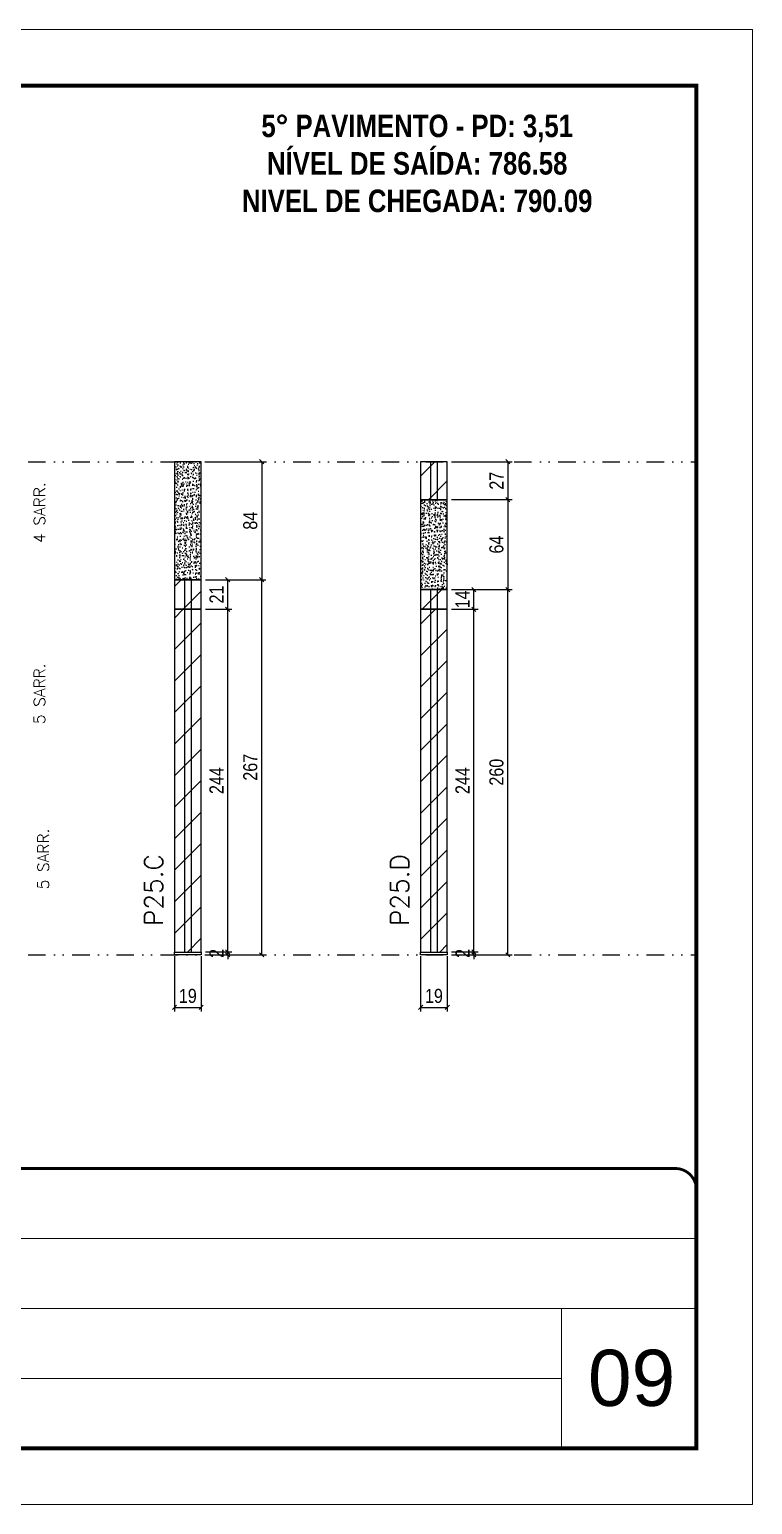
# Model space of a CAD drawing. Extents: x 28748 to 35002, y 14885 to 43501.
# Drawn here: x 29719 to 30233, y 40154 to 41204 of the extents above; entities that cross this region are included whole.
import ezdxf

# ---------------------------------------------------------------- set-up
doc = ezdxf.new("R2010")
doc.units = 0
for name, pattern in [('CONTINUO', [0]), ('DASHED', [0.75, 0.5, -0.25]), ('DIVIDE2', [0.625, 0.25, -0.125, 0, -0.125, 0, -0.125])]:
    doc.linetypes.add(name, pattern=pattern)
for name, color, linetype, lineweight in [('CARIMBO', 255, 'Continuous', 9), ('Folhas', 255, 'Continuous', 9), ('Hachura', 251, 'Continuous', 9), ('SARRAFO DE PRESSAO', 251, 'DASHED', 9), ('Texto Seção', 7, 'Continuous', 15)]:
    doc.layers.add(name, color=color, linetype=linetype, lineweight=lineweight)
for name, color, linetype in [('COTA', 241, 'Continuous'), ('NOMENCLATURA', 7, 'Continuous'), ('Nível', 160, 'Continuous'), ('Painéis', 200, 'Continuous'), ('SARR_2.2x7', 40, 'Continuous')]:
    doc.layers.add(name, color=color, linetype=linetype)
doc.styles.add('ARIAL', font='arial.ttf')
doc.styles.add('COTA TECNICA', font='techl___.ttf', dxfattribs={"height": 10})
doc.styles.add('COTA TECNICA-50', font='techl___.ttf', dxfattribs={"height": 10})
doc.styles.add('REGUA-120', font='ROMANS.shx', dxfattribs={"height": 15})
doc.styles.add('ROMANC', font='techb___.ttf', dxfattribs={"height": 2.5})
doc.styles.add('ROMANS', font='romans.shx')
doc.dimstyles.new('COTA PAINEL-50', dxfattribs={"dimtxt": 10, "dimasz": 3, "dimexe": 3, "dimexo": 3, "dimgap": 3, "dimtad": 1, "dimdec": 1, "dimzin": 12, "dimdsep": 46, "dimtxsty": 'COTA TECNICA-50', "dimblk1": 'OBLIQUE', "dimblk2": 'OBLIQUE', "dimsah": 1, "dimcen": 0.9, "dimclrd": 4, "dimclre": 4, "dimclrt": 240, "dimadec": 1, "dimazin": 3, "dimtfac": 1, "dimtdec": 1, "dimtmove": 0, "dimatfit": 3, "dimfxl": 1, "dimtolj": 1, "dimtzin": 12, "dimarcsym": 0})
doc.dimstyles.new('PAINEL', dxfattribs={"dimtxt": 10, "dimasz": 3, "dimexe": 3, "dimexo": 3, "dimgap": 3, "dimtad": 1, "dimdec": 1, "dimzin": 12, "dimdsep": 46, "dimtxsty": 'COTA TECNICA', "dimblk1": 'OBLIQUE', "dimblk2": 'OBLIQUE', "dimsah": 1, "dimcen": 0.9, "dimclrd": 4, "dimclre": 4, "dimclrt": 240, "dimadec": 1, "dimazin": 3, "dimtfac": 1, "dimtdec": 1, "dimtmove": 0, "dimatfit": 3, "dimfxl": 1, "dimtolj": 1, "dimtzin": 12, "dimarcsym": 0})
pattern_1 = [(45, (-100272.658, 8260.539), (-11.2253202, 11.2253202), [])]

# ---------------------------------------------------------------- blocks, each defined once
blk = doc.blocks.new('9999999999')
at = {"color": 30, "linetype": 'CONTINUO'}
for p, q in [((98564.6, 34379.6), (99584, 34379.6)), ((98564.6, 34329.8), (99488, 34329.8)), ((99584, 34329.8), (99488, 34329.8)), ((99488, 34329.8), (99488, 34230.2)), ((98564.6, 34280), (99488, 34280))]:
    blk.add_line(p, q, dxfattribs=at)
at = {"color": 30, "linetype": 'CONTINUO', "const_width": 2}
blk.add_lwpolyline([(99584, 34230.2), (99584, 34414.4, 0.414214), (99569, 34429.4), (98229, 34429.4, 0.414214), (98214, 34414.4), (98214, 34245.2, 0.414214), (98229, 34230.2), (99584, 34230.2)], format="xyb", dxfattribs=at)
at = {"layer": 'Folhas'}
blk.add_lwpolyline([(98139, 34190.2), (99624, 34190.2), (99624, 35240.2), (98139, 35240.2)], close=True, dxfattribs=at)
at = {"layer": 'Folhas', "color": 30, "const_width": 3}
blk.add_lwpolyline([(98214, 34230.2), (99584, 34230.2), (99584, 35200.2), (98214, 35200.2)], close=True, dxfattribs=at)
blk = doc.blocks.new('_Oblique')
at = {"color": 0, "linetype": 'ByBlock', "lineweight": -2}
blk.add_line((-0.5, -0.5), (0.5, 0.5), dxfattribs=at)
blk = doc.blocks.new('*D237')
at = {"layer": 'COTA', "color": 4, "lineweight": -2, "transparency": 16777216}
for p, q in [((29997.1, 40543.9), (29997.1, 40504.5)), ((30016.1, 40543.9), (30016.1, 40504.5)), ((29997.1, 40507.5), (30016.1, 40507.5))]:
    blk.add_line(p, q, dxfattribs=at)
at = {"layer": 'Defpoints', "color": 0, "transparency": 16777216}
for p in [(29997.1, 40546.9), (30016.1, 40546.9), (30016.1, 40507.5)]:
    blk.add_point(p, dxfattribs=at)
at = {"layer": 'COTA', "color": 4, "lineweight": -2, "transparency": 16777216, "xscale": 3, "yscale": 3, "zscale": 3, "rotation": 180}
blk.add_blockref('_Oblique', (29997.1, 40507.5), dxfattribs=at)
at = {"layer": 'COTA', "color": 4, "lineweight": -2, "transparency": 16777216, "xscale": 3, "yscale": 3, "zscale": 3}
blk.add_blockref('_Oblique', (30016.1, 40507.5), dxfattribs=at)
at = {"layer": 'COTA', "color": 240, "transparency": 16777216, "insert": (30006.6, 40515.6), "char_height": 10, "attachment_point": 5, "style": 'COTA TECNICA'}
blk.add_mtext('\\A1;19', dxfattribs=at)
blk = doc.blocks.new('*D238')
at = {"layer": 'COTA', "color": 4, "lineweight": -2, "transparency": 16777216}
for p, q in [((30019.1, 40804.9), (30062.2, 40804.9)), ((30059.2, 40544.9), (30059.2, 40804.9)), ((30019.1, 40544.9), (30062.2, 40544.9))]:
    blk.add_line(p, q, dxfattribs=at)
at = {"layer": 'Defpoints', "color": 0, "transparency": 16777216}
for p in [(30016.1, 40804.9), (30059.2, 40804.9), (30016.1, 40544.9)]:
    blk.add_point(p, dxfattribs=at)
at = {"layer": 'COTA', "color": 4, "lineweight": -2, "transparency": 16777216, "xscale": 3, "yscale": 3, "zscale": 3}
for p, rotation in [((30059.2, 40804.9), 90), ((30059.2, 40544.9), 270)]:
    blk.add_blockref('_Oblique', p, dxfattribs=dict(at, rotation=rotation))
at = {"layer": 'COTA', "color": 240, "transparency": 16777216, "insert": (30051.1, 40674.9), "char_height": 10, "attachment_point": 5, "rotation": 90, "style": 'COTA TECNICA'}
blk.add_mtext('\\A1;260', dxfattribs=at)
blk = doc.blocks.new('*D239')
at = {"layer": 'COTA', "color": 4, "lineweight": -2, "transparency": 16777216}
for p, q in [((30019.1, 40546.9), (30038, 40546.9)), ((30019.1, 40544.9), (30038, 40544.9)), ((30035, 40546.9), (30035, 40549.9)), ((30035, 40544.9), (30035, 40546.9)), ((30035, 40544.9), (30035, 40541.9))]:
    blk.add_line(p, q, dxfattribs=at)
at = {"layer": 'Defpoints', "color": 0, "transparency": 16777216}
for p in [(30016.1, 40546.9), (30016.1, 40544.9), (30035, 40546.9)]:
    blk.add_point(p, dxfattribs=at)
at = {"layer": 'COTA', "color": 4, "lineweight": -2, "transparency": 16777216, "xscale": 3, "yscale": 3, "zscale": 3}
for p, rotation in [((30035, 40546.9), 270), ((30035, 40544.9), 90)]:
    blk.add_blockref('_Oblique', p, dxfattribs=dict(at, rotation=rotation))
at = {"layer": 'COTA', "color": 240, "transparency": 16777216, "insert": (30027, 40545.9), "char_height": 10, "attachment_point": 5, "rotation": 90, "style": 'COTA TECNICA-50'}
blk.add_mtext('\\A1;2', dxfattribs=at)
blk = doc.blocks.new('*D1502')
at = {"layer": 'COTA', "color": 4, "linetype": 'ByBlock', "lineweight": -2, "transparency": 16777216}
for p, q in [((30019.1, 40868.9), (30062.2, 40868.9)), ((30059.2, 40868.9), (30059.2, 40804.9)), ((30019.1, 40804.9), (30062.2, 40804.9))]:
    blk.add_line(p, q, dxfattribs=at)
at = {"layer": 'Defpoints', "color": 0, "linetype": 'ByBlock', "transparency": 16777216}
for p in [(30016.1, 40868.9), (30016.1, 40804.9), (30059.2, 40804.9)]:
    blk.add_point(p, dxfattribs=at)
at = {"layer": 'COTA', "color": 4, "linetype": 'ByBlock', "lineweight": -2, "transparency": 16777216, "xscale": 3, "yscale": 3, "zscale": 3}
for p, rotation in [((30059.2, 40868.9), 90), ((30059.2, 40804.9), 270)]:
    blk.add_blockref('_Oblique', p, dxfattribs=dict(at, rotation=rotation))
at = {"layer": 'COTA', "color": 240, "linetype": 'ByBlock', "transparency": 16777216, "insert": (30051.1, 40836.9), "char_height": 10, "attachment_point": 5, "rotation": 90, "style": 'COTA TECNICA'}
blk.add_mtext('\\A1;64', dxfattribs=at)
blk = doc.blocks.new('*D1503')
at = {"layer": 'COTA', "color": 4, "linetype": 'ByBlock', "lineweight": -2, "transparency": 16777216}
for p, q in [((30019.1, 40790.9), (30038, 40790.9)), ((30035, 40546.9), (30035, 40790.9)), ((30019.1, 40546.9), (30038, 40546.9))]:
    blk.add_line(p, q, dxfattribs=at)
at = {"layer": 'Defpoints', "color": 0, "linetype": 'ByBlock', "transparency": 16777216}
for p in [(30016.1, 40790.9), (30035, 40790.9), (30016.1, 40546.9)]:
    blk.add_point(p, dxfattribs=at)
at = {"layer": 'COTA', "color": 4, "linetype": 'ByBlock', "lineweight": -2, "transparency": 16777216, "xscale": 3, "yscale": 3, "zscale": 3}
for p, rotation in [((30035, 40790.9), 90), ((30035, 40546.9), 270)]:
    blk.add_blockref('_Oblique', p, dxfattribs=dict(at, rotation=rotation))
at = {"layer": 'COTA', "color": 240, "linetype": 'ByBlock', "transparency": 16777216, "insert": (30026.9, 40668.9), "char_height": 10, "attachment_point": 5, "rotation": 90, "style": 'COTA TECNICA'}
blk.add_mtext('\\A1;244', dxfattribs=at)
blk = doc.blocks.new('*D240')
at = {"layer": 'COTA', "color": 4, "linetype": 'ByBlock', "lineweight": -2, "transparency": 16777216}
for p, q in [((30019.1, 40804.9), (30038, 40804.9)), ((30035, 40790.9), (30035, 40804.9)), ((30019.1, 40790.9), (30038, 40790.9))]:
    blk.add_line(p, q, dxfattribs=at)
at = {"layer": 'Defpoints', "color": 0, "linetype": 'ByBlock', "transparency": 16777216}
for p in [(30016.1, 40804.9), (30035, 40804.9), (30016.1, 40790.9)]:
    blk.add_point(p, dxfattribs=at)
at = {"layer": 'COTA', "color": 4, "linetype": 'ByBlock', "lineweight": -2, "transparency": 16777216, "xscale": 3, "yscale": 3, "zscale": 3}
for p, rotation in [((30035, 40804.9), 90), ((30035, 40790.9), 270)]:
    blk.add_blockref('_Oblique', p, dxfattribs=dict(at, rotation=rotation))
at = {"layer": 'COTA', "color": 240, "linetype": 'ByBlock', "transparency": 16777216, "insert": (30026.9, 40797.9), "char_height": 10, "attachment_point": 5, "rotation": 90, "style": 'COTA TECNICA'}
blk.add_mtext('\\A1;14', dxfattribs=at)
blk = doc.blocks.new('*D1396')
at = {"layer": 'COTA', "color": 4, "lineweight": -2, "transparency": 16777216}
for p, q in [((29821.9, 40543.9), (29821.9, 40504.5)), ((29840.9, 40543.9), (29840.9, 40504.5)), ((29821.9, 40507.5), (29840.9, 40507.5))]:
    blk.add_line(p, q, dxfattribs=at)
at = {"layer": 'Defpoints', "color": 0, "transparency": 16777216}
for p in [(29821.9, 40546.9), (29840.9, 40546.9), (29840.9, 40507.5)]:
    blk.add_point(p, dxfattribs=at)
at = {"layer": 'COTA', "color": 4, "lineweight": -2, "transparency": 16777216, "xscale": 3, "yscale": 3, "zscale": 3, "rotation": 180}
blk.add_blockref('_Oblique', (29821.9, 40507.5), dxfattribs=at)
at = {"layer": 'COTA', "color": 4, "lineweight": -2, "transparency": 16777216, "xscale": 3, "yscale": 3, "zscale": 3}
blk.add_blockref('_Oblique', (29840.9, 40507.5), dxfattribs=at)
at = {"layer": 'COTA', "color": 240, "transparency": 16777216, "insert": (29831.4, 40515.6), "char_height": 10, "attachment_point": 5, "style": 'COTA TECNICA'}
blk.add_mtext('\\A1;19', dxfattribs=at)
blk = doc.blocks.new('*D1397')
at = {"layer": 'COTA', "color": 4, "lineweight": -2, "transparency": 16777216}
for p, q in [((29843.9, 40811.9), (29887, 40811.9)), ((29884, 40544.9), (29884, 40811.9)), ((29843.9, 40544.9), (29887, 40544.9))]:
    blk.add_line(p, q, dxfattribs=at)
at = {"layer": 'Defpoints', "color": 0, "transparency": 16777216}
for p in [(29840.9, 40811.9), (29884, 40811.9), (29840.9, 40544.9)]:
    blk.add_point(p, dxfattribs=at)
at = {"layer": 'COTA', "color": 4, "lineweight": -2, "transparency": 16777216, "xscale": 3, "yscale": 3, "zscale": 3}
for p, rotation in [((29884, 40811.9), 90), ((29884, 40544.9), 270)]:
    blk.add_blockref('_Oblique', p, dxfattribs=dict(at, rotation=rotation))
at = {"layer": 'COTA', "color": 240, "transparency": 16777216, "insert": (29875.9, 40678.4), "char_height": 10, "attachment_point": 5, "rotation": 90, "style": 'COTA TECNICA'}
blk.add_mtext('\\A1;267', dxfattribs=at)
blk = doc.blocks.new('*D1398')
at = {"layer": 'COTA', "color": 4, "lineweight": -2, "transparency": 16777216}
for p, q in [((29843.9, 40546.9), (29862.8, 40546.9)), ((29843.9, 40544.9), (29862.8, 40544.9)), ((29859.8, 40546.9), (29859.8, 40549.9)), ((29859.8, 40544.9), (29859.8, 40546.9)), ((29859.8, 40544.9), (29859.8, 40541.9))]:
    blk.add_line(p, q, dxfattribs=at)
at = {"layer": 'Defpoints', "color": 0, "transparency": 16777216}
for p in [(29840.9, 40546.9), (29840.9, 40544.9), (29859.8, 40546.9)]:
    blk.add_point(p, dxfattribs=at)
at = {"layer": 'COTA', "color": 4, "lineweight": -2, "transparency": 16777216, "xscale": 3, "yscale": 3, "zscale": 3}
for p, rotation in [((29859.8, 40546.9), 270), ((29859.8, 40544.9), 90)]:
    blk.add_blockref('_Oblique', p, dxfattribs=dict(at, rotation=rotation))
at = {"layer": 'COTA', "color": 240, "transparency": 16777216, "insert": (29851.8, 40545.9), "char_height": 10, "attachment_point": 5, "rotation": 90, "style": 'COTA TECNICA-50'}
blk.add_mtext('\\A1;2', dxfattribs=at)
blk = doc.blocks.new('*D2146')
at = {"layer": 'COTA', "color": 4, "linetype": 'ByBlock', "lineweight": -2, "transparency": 16777216}
for p, q in [((29843.9, 40895.9), (29887, 40895.9)), ((29884, 40895.9), (29884, 40811.9)), ((29843.9, 40811.9), (29887, 40811.9))]:
    blk.add_line(p, q, dxfattribs=at)
at = {"layer": 'Defpoints', "color": 0, "linetype": 'ByBlock', "transparency": 16777216}
for p in [(29840.9, 40895.9), (29840.9, 40811.9), (29884, 40811.9)]:
    blk.add_point(p, dxfattribs=at)
at = {"layer": 'COTA', "color": 4, "linetype": 'ByBlock', "lineweight": -2, "transparency": 16777216, "xscale": 3, "yscale": 3, "zscale": 3}
for p, rotation in [((29884, 40895.9), 90), ((29884, 40811.9), 270)]:
    blk.add_blockref('_Oblique', p, dxfattribs=dict(at, rotation=rotation))
at = {"layer": 'COTA', "color": 240, "linetype": 'ByBlock', "transparency": 16777216, "insert": (29875.9, 40853.9), "char_height": 10, "attachment_point": 5, "rotation": 90, "style": 'COTA TECNICA'}
blk.add_mtext('\\A1;84', dxfattribs=at)
blk = doc.blocks.new('*D2147')
at = {"layer": 'COTA', "color": 4, "linetype": 'ByBlock', "lineweight": -2, "transparency": 16777216}
for p, q in [((29843.9, 40790.9), (29862.8, 40790.9)), ((29859.8, 40546.9), (29859.8, 40790.9)), ((29843.9, 40546.9), (29862.8, 40546.9))]:
    blk.add_line(p, q, dxfattribs=at)
at = {"layer": 'Defpoints', "color": 0, "linetype": 'ByBlock', "transparency": 16777216}
for p in [(29840.9, 40790.9), (29859.8, 40790.9), (29840.9, 40546.9)]:
    blk.add_point(p, dxfattribs=at)
at = {"layer": 'COTA', "color": 4, "linetype": 'ByBlock', "lineweight": -2, "transparency": 16777216, "xscale": 3, "yscale": 3, "zscale": 3}
for p, rotation in [((29859.8, 40790.9), 90), ((29859.8, 40546.9), 270)]:
    blk.add_blockref('_Oblique', p, dxfattribs=dict(at, rotation=rotation))
at = {"layer": 'COTA', "color": 240, "linetype": 'ByBlock', "transparency": 16777216, "insert": (29851.8, 40668.9), "char_height": 10, "attachment_point": 5, "rotation": 90, "style": 'COTA TECNICA'}
blk.add_mtext('\\A1;244', dxfattribs=at)
blk = doc.blocks.new('*D1399')
at = {"layer": 'COTA', "color": 4, "linetype": 'ByBlock', "lineweight": -2, "transparency": 16777216}
for p, q in [((29843.9, 40811.9), (29862.8, 40811.9)), ((29859.8, 40790.9), (29859.8, 40811.9)), ((29843.9, 40790.9), (29862.8, 40790.9))]:
    blk.add_line(p, q, dxfattribs=at)
at = {"layer": 'Defpoints', "color": 0, "linetype": 'ByBlock', "transparency": 16777216}
for p in [(29840.9, 40811.9), (29859.8, 40811.9), (29840.9, 40790.9)]:
    blk.add_point(p, dxfattribs=at)
at = {"layer": 'COTA', "color": 4, "linetype": 'ByBlock', "lineweight": -2, "transparency": 16777216, "xscale": 3, "yscale": 3, "zscale": 3}
for p, rotation in [((29859.8, 40811.9), 90), ((29859.8, 40790.9), 270)]:
    blk.add_blockref('_Oblique', p, dxfattribs=dict(at, rotation=rotation))
at = {"layer": 'COTA', "color": 240, "linetype": 'ByBlock', "transparency": 16777216, "insert": (29851.8, 40801.4), "char_height": 10, "attachment_point": 5, "rotation": 90, "style": 'COTA TECNICA'}
blk.add_mtext('\\A1;21', dxfattribs=at)
blk = doc.blocks.new('*D2383')
at = {"layer": 'COTA', "color": 4, "lineweight": -2, "transparency": 16777216}
for p, q in [((30019.1, 40895.9), (30062.2, 40895.9)), ((30059.2, 40895.9), (30059.2, 40868.9)), ((30019.1, 40868.9), (30062.2, 40868.9))]:
    blk.add_line(p, q, dxfattribs=at)
at = {"layer": 'Defpoints', "color": 0, "transparency": 16777216}
for p in [(30016.1, 40895.9), (30016.1, 40868.9), (30059.2, 40868.9)]:
    blk.add_point(p, dxfattribs=at)
at = {"layer": 'COTA', "color": 4, "lineweight": -2, "transparency": 16777216, "xscale": 3, "yscale": 3, "zscale": 3}
for p, rotation in [((30059.2, 40895.9), 90), ((30059.2, 40868.9), 270)]:
    blk.add_blockref('_Oblique', p, dxfattribs=dict(at, rotation=rotation))
at = {"layer": 'COTA', "color": 240, "transparency": 16777216, "insert": (30051.1, 40882.4), "char_height": 10, "attachment_point": 5, "rotation": 90, "style": 'COTA TECNICA'}
blk.add_mtext('\\A1;27', dxfattribs=at)

msp = doc.modelspace()

# ---------------------------------------------------------------- hatches: boundary and pattern name
at = {"layer": 'COTA', "linetype": 'ByBlock'}
h = msp.add_hatch(dxfattribs=at)
h.set_pattern_fill('AR-CONC', color=256, scale=0.03)
h.set_pattern_definition([(50, (-101905.1657, 11689.4645), (5.46554007, -0.47817257), [0.5715, -6.2865]), (355, (-101905.1657, 11689.4645), (-1.05730264, 5.73170536), [0.4572, -5.02921753]), (100.4514447, (-101904.71, 11689.4247), (4.40823741, 5.25353256), [0.48570026, -5.34270734]), (46.1842, (-101905.166, 11690.9885), (8.13237123, -1.26126984), [0.85725, -9.42975]), (96.6355576, (-101904.488, 11690.8834), (7.122124, 7.42278374), [0.7285507, -8.01406824]), (351.184151, (-101905.166, 11690.9885), (7.122124, 7.42278374), [0.685799, -7.54379196]), (21, (-101904.4037, 11690.6075), (4.54843174, -3.06795595), [0.5715, -6.2865]), (326, (-101904.4037, 11690.6075), (1.85406085, 5.52563898), [0.4572, -5.0292]), (71.451445, (-101904.0247, 11690.352), (6.40249258, 2.45768307), [0.48570026, -5.34269813]), (37.5, (-101905.1657, 11689.4645), (0.092658098, 2.536651166), [0, -4.96824, 0, -5.1054, 0, -5.04825]), (7.5, (-101905.1657, 11689.4645), (2.004589875, 3.005417245), [0, -2.91084, 0, -4.85394, 0, -1.92405]), (327.5, (-101906.865, 11689.4645), (4.067717855, -0.17186232), [0, -1.905, 0, -5.9436, 0, -7.8867]), (317.5, (-101907.627, 11689.4645), (4.44387544, 0.76279473), [0, -2.4765, 0, -3.94716, 0, -5.6007])])
h.paths.add_polyline_path([(29821.94, 40811.88), (29840.94, 40811.88), (29840.94, 40895.88), (29821.94, 40895.88)])
h = msp.add_hatch(dxfattribs=at)
h.set_pattern_fill('AR-CONC', color=256, scale=0.03)
h.set_pattern_definition([(50, (-101752.993, 11653.4645), (5.46554007, -0.47817257), [0.5715, -6.2865]), (355, (-101752.993, 11653.4645), (-1.05730264, 5.73170536), [0.4572, -5.02921753]), (100.4514447, (-101752.5376, 11653.4247), (4.40823741, 5.25353256), [0.48570026, -5.34270734]), (46.1842, (-101752.993, 11654.9885), (8.13237123, -1.26126984), [0.85725, -9.42975]), (96.6355576, (-101752.315, 11654.8834), (7.122124, 7.42278374), [0.7285507, -8.01406824]), (351.184151, (-101752.993, 11654.9885), (7.122124, 7.42278374), [0.685799, -7.54379196]), (21, (-101752.231, 11654.6075), (4.54843174, -3.06795595), [0.5715, -6.2865]), (326, (-101752.231, 11654.6075), (1.85406085, 5.52563898), [0.4572, -5.0292]), (71.451445, (-101751.852, 11654.352), (6.40249258, 2.45768307), [0.48570026, -5.34269813]), (37.5, (-101752.993, 11653.4645), (0.092658098, 2.536651166), [0, -4.96824, 0, -5.1054, 0, -5.04825]), (7.5, (-101752.993, 11653.4645), (2.004589875, 3.005417245), [0, -2.91084, 0, -4.85394, 0, -1.92405]), (327.5, (-101754.6923, 11653.4645), (4.067717855, -0.17186232), [0, -1.905, 0, -5.9436, 0, -7.8867]), (317.5, (-101755.4543, 11653.4645), (4.44387544, 0.76279473), [0, -2.4765, 0, -3.94716, 0, -5.6007])])
h.paths.add_polyline_path([(29997.11, 40804.88), (30016.11, 40804.88), (30016.11, 40868.88), (29997.11, 40868.88)])
at = {"layer": 'Hachura'}
h = msp.add_hatch(dxfattribs=at)
h.set_pattern_fill('ANSI31', color=256, scale=5)
h.paths.add_polyline_path([(30016.11, 40895.88), (29997.11, 40895.88), (29997.11, 40868.88), (30016.11, 40868.88)])
at = {"layer": 'Hachura', "linetype": 'ByBlock'}
h = msp.add_hatch(dxfattribs=at)
h.set_pattern_fill('ANSI31', color=256, scale=5)
h.set_pattern_definition(pattern_1)
h.paths.add_polyline_path([(29821.94, 40811.88), (29821.94, 40790.88), (29840.94, 40790.88), (29840.94, 40811.88)])
h = msp.add_hatch(dxfattribs=at)
h.set_pattern_fill('ANSI31', color=256, scale=5)
h.set_pattern_definition([(45, (-100272.658, 8247.539), (-11.2253202, 11.2253202), [])])
h.paths.add_polyline_path([(30016.11, 40804.88), (29997.11, 40804.88), (29997.11, 40790.88), (30016.11, 40790.88)])
h = msp.add_hatch(dxfattribs=at)
h.set_pattern_fill('ANSI31', color=256, scale=5)
h.set_pattern_definition(pattern_1)
h.paths.add_polyline_path([(29840.94, 40790.88), (29821.94, 40790.88), (29821.94, 40546.88), (29840.94, 40546.88)])
h = msp.add_hatch(dxfattribs=at)
h.set_pattern_fill('ANSI31', color=256, scale=5)
h.set_pattern_definition(pattern_1)
h.paths.add_polyline_path([(30016.11, 40790.88), (29997.11, 40790.88), (29997.11, 40546.88), (30016.11, 40546.88)])

# ---------------------------------------------------------------- linework, layer by layer
at = {"layer": 'COTA', "linetype": 'ByBlock'}
for points in [[(29821.94, 40811.88), (29840.94, 40811.88), (29840.94, 40895.88), (29821.94, 40895.88)], [(29997.11, 40804.88), (30016.11, 40804.88), (30016.11, 40868.88), (29997.11, 40868.88)]]:
    msp.add_lwpolyline(points, close=True, dxfattribs=at)
at = {"layer": 'Nível', "color": 4, "linetype": 'DIVIDE2', "ltscale": 50}
for p, q in [((29183, 40895.88), (30193.34, 40895.88)), ((29183, 40544.88), (30193.34, 40544.88))]:
    msp.add_line(p, q, dxfattribs=at)
at = {"layer": 'Painéis'}
for p, q in [((30016.11, 40895.88), (29997.11, 40895.88)), ((29997.11, 40895.88), (29997.11, 40868.88)), ((30016.11, 40868.88), (30016.11, 40895.88)), ((29997.11, 40868.88), (30016.11, 40868.88)), ((29840.94, 40811.88), (29821.94, 40811.88)), ((29821.94, 40811.88), (29821.94, 40790.88)), ((29840.94, 40790.88), (29840.94, 40811.88)), ((30016.11, 40804.88), (29997.11, 40804.88)), ((29997.11, 40804.88), (29997.11, 40790.88)), ((30016.11, 40790.88), (30016.11, 40804.88)), ((29840.94, 40790.88), (29821.94, 40790.88)), ((29821.94, 40790.88), (29821.94, 40546.88)), ((29821.94, 40790.88), (29840.94, 40790.88)), ((29840.94, 40546.88), (29840.94, 40790.88)), ((30016.11, 40790.88), (29997.11, 40790.88)), ((29997.11, 40790.88), (29997.11, 40546.88)), ((29997.11, 40790.88), (30016.11, 40790.88)), ((30016.11, 40546.88), (30016.11, 40790.88)), ((29821.94, 40546.88), (29840.94, 40546.88)), ((29997.11, 40546.88), (30016.11, 40546.88))]:
    msp.add_line(p, q, dxfattribs=at)
for points in [[(29821.94, 40546.88), (29840.94, 40546.88), (29840.94, 40544.88), (29821.94, 40544.88)], [(29997.11, 40546.88), (30016.11, 40546.88), (30016.11, 40544.88), (29997.11, 40544.88)]]:
    msp.add_lwpolyline(points, close=True, dxfattribs=at)
at = {"layer": 'SARR_2.2x7'}
for p, q in [((30004.11, 40895.88), (30004.11, 40868.88)), ((30009.11, 40868.88), (30009.11, 40895.88)), ((29828.94, 40811.88), (29828.94, 40546.88)), ((29833.94, 40546.88), (29833.94, 40812.04)), ((30004.11, 40804.88), (30004.11, 40546.88)), ((30009.11, 40546.88), (30009.11, 40804.88))]:
    msp.add_line(p, q, dxfattribs=at)

# ---------------------------------------------------------------- block references
at = {"layer": 'SARRAFO DE PRESSAO', "color": 6, "linetype": 'ByBlock'}
msp.add_blockref('9999999999', (-69390.64, 5963.39), dxfattribs=at)

# ---------------------------------------------------------------- texts
at = {"layer": 'CARIMBO', "style": 'ARIAL'}
msp.add_text('09', height=40, dxfattribs=at).set_placement((30116.2, 40223.74))
at = {"layer": 'NOMENCLATURA', "color": 2, "insert": (29994.67, 41169.65), "char_height": 16, "attachment_point": 2, "style": 'ROMANC'}
msp.add_mtext_dynamic_manual_height_columns('\\P5° PAVIMENTO - PD: 3,51\\PNÍVEL DE SAÍDA: 786.58\\PNIVEL DE CHEGADA: 790.09', width=300.2766, gutter_width=1, heights=[0], dxfattribs=at)
at = {"layer": 'Texto Seção', "linetype": 'Continuous', "style": 'ROMANS'}
for s, p in [('4 SARR.', (29729.79, 40838.01)), ('5 SARR.', (29729.79, 40709.1)), ('5 SARR.', (29732.5, 40591.5))]:
    msp.add_text(s, height=8, rotation=90, dxfattribs=at).set_placement(p)
at = {"layer": 'Texto Seção', "char_height": 13, "width": 285.3299, "attachment_point": 7, "rotation": 90, "style": 'REGUA-120'}
for s, insert in [('P25.C', (29813.61, 40565.34)), ('P25.D', (29988.78, 40565.34))]:
    msp.add_mtext(s, dxfattribs=dict(at, insert=insert))

# ---------------------------------------------------------------- dimensions: what is measured, and where the dimension line sits
at = {"layer": 'COTA', "linetype": 'ByBlock'}
for base, p1, p2, picture, middle in [((29884.02, 40811.88), (29840.94, 40895.88), (29840.94, 40811.88), '*D2146', (29875.92, 40853.88)), ((30059.19, 40804.88), (30016.11, 40868.88), (30016.11, 40804.88), '*D1502', (30051.09, 40836.88)), ((29859.84, 40790.88), (29840.94, 40546.88), (29840.94, 40790.88), '*D2147', (29851.77, 40668.88)), ((30035.02, 40790.88), (30016.11, 40546.88), (30016.11, 40790.88), '*D1503', (30026.94, 40668.88))]:
    dim = msp.add_linear_dim(base=base, p1=p1, p2=p2, angle=90, dimstyle='PAINEL', dxfattribs=at)
    dim.commit()
    dim.dimension.update_dxf_attribs({"geometry": picture, "text_midpoint": middle})
at = {"layer": 'COTA'}
dim = msp.add_linear_dim(base=(30059.19, 40868.88), p1=(30016.11, 40895.88), p2=(30016.11, 40868.88), angle=90, dimstyle='PAINEL', dxfattribs=at)
dim.commit()
dim.dimension.update_dxf_attribs({"geometry": '*D2383', "text_midpoint": (30051.12, 40882.38)})
for base, p1, p2, picture, middle in [((29884.02, 40811.88), (29840.94, 40544.88), (29840.94, 40811.88), '*D1397', (29875.92, 40678.38)), ((30059.19, 40804.88), (30016.11, 40544.88), (30016.11, 40804.88), '*D238', (30051.09, 40674.88))]:
    dim = msp.add_linear_dim(base=base, p1=p1, p2=p2, angle=90, dimstyle='PAINEL', override={"dimarcsym": 2}, dxfattribs=at)
    dim.commit()
    dim.dimension.update_dxf_attribs({"geometry": picture, "text_midpoint": middle})
at = {"layer": 'COTA', "linetype": 'ByBlock'}
dim = msp.add_linear_dim(base=(29859.84, 40811.88), p1=(29840.94, 40790.88), p2=(29840.94, 40811.88), angle=90, dimstyle='PAINEL', override={"dimtmove": 1}, dxfattribs=at)
dim.commit()
dim.dimension.update_dxf_attribs({"geometry": '*D1399', "text_midpoint": (29851.78, 40801.38)})
dim = msp.add_linear_dim(base=(30035.02, 40804.88), p1=(30016.11, 40790.88), p2=(30016.11, 40804.88), angle=90, dimstyle='PAINEL', override={"dimtmove": 1}, dxfattribs=at)
dim.commit()
dim.dimension.update_dxf_attribs({"geometry": '*D240', "text_midpoint": (30035.02, 40797.88), "dimtype": 160})
at = {"layer": 'COTA'}
for base, p1, p2, picture, middle in [((29840.94, 40507.53), (29821.94, 40546.88), (29840.94, 40546.88), '*D1396', (29831.44, 40515.62)), ((30016.11, 40507.53), (29997.11, 40546.88), (30016.11, 40546.88), '*D237', (30006.61, 40515.62))]:
    dim = msp.add_linear_dim(base=base, p1=p1, p2=p2, dimstyle='PAINEL', override={"dimarcsym": 2}, dxfattribs=at)
    dim.commit()
    dim.dimension.update_dxf_attribs({"geometry": picture, "text_midpoint": middle})
for base, p1, p2, picture, middle in [((29859.84, 40546.88), (29840.94, 40544.88), (29840.94, 40546.88), '*D1398', (29859.84, 40545.88)), ((30035.02, 40546.88), (30016.11, 40544.88), (30016.11, 40546.88), '*D239', (30035.02, 40545.88))]:
    dim = msp.add_linear_dim(base=base, p1=p1, p2=p2, angle=90, dimstyle='COTA PAINEL-50', dxfattribs=at)
    dim.commit()
    dim.dimension.update_dxf_attribs({"geometry": picture, "text_midpoint": middle, "dimtype": 160})

doc.saveas('drawing.dxf')
